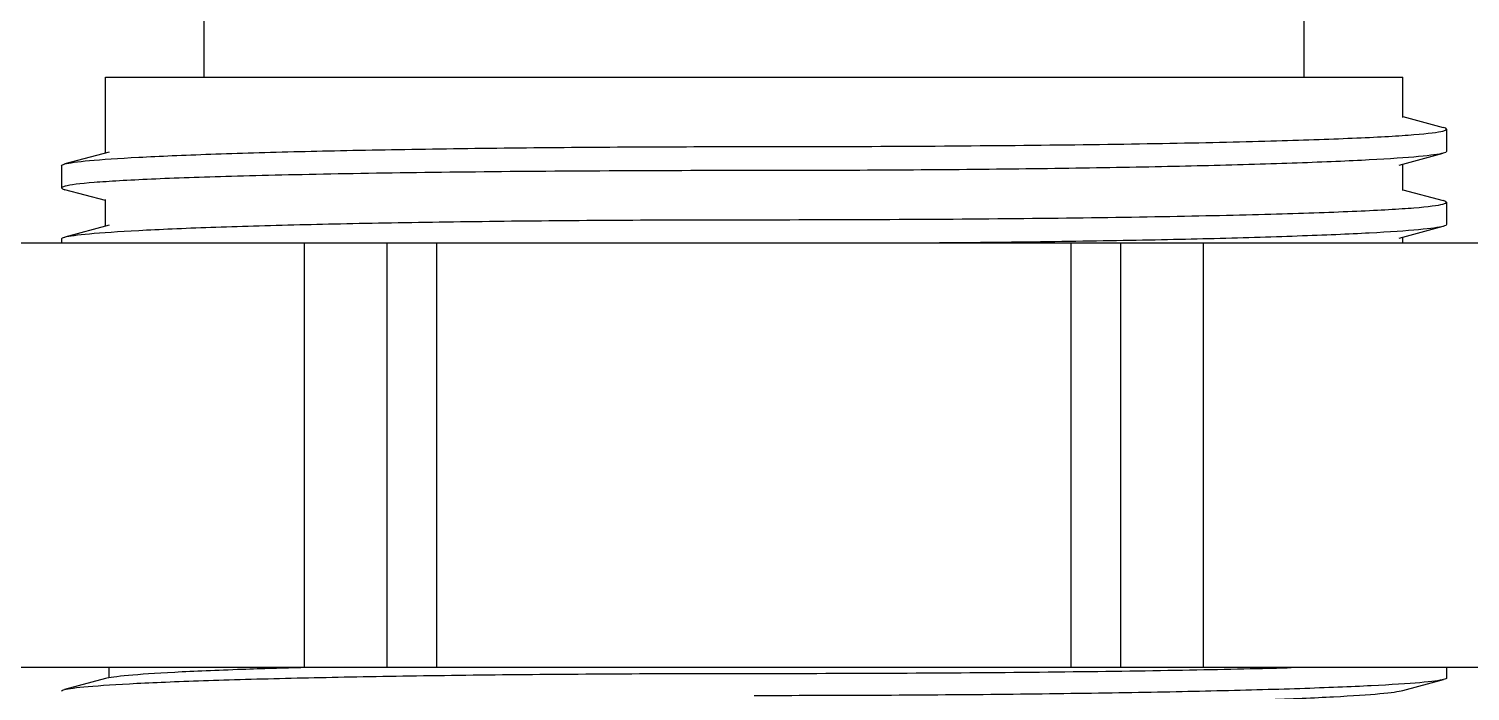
# Model space of a CAD drawing. Header units: inches. Extents: x -2661 to 42767, y -1222 to 9099.
# Drawn here: x 2264.761 to 2268.346, y 1501.872 to 1503.519 of the extents above; entities that cross this region are included whole.
import ezdxf

# ---------------------------------------------------------------- set-up
doc = ezdxf.new("R2010")
doc.units = ezdxf.units.IN
doc.header["$LTSCALE"] = 12
doc.header["$MEASUREMENT"] = 0
doc.layers.get('0').update_dxf_attribs({"linetype": 'CONTINUOUS'})
doc.layers.add('S-ARCH', color=1, linetype='CONTINUOUS')

# ---------------------------------------------------------------- blocks, each defined once
blk = doc.blocks.new('LCC1 LOWER FOOT')
at = {"color": 252, "extrusion": (0, 1, 0)}
for p, q in [((24052.6979, -128925.6167), (24052.6979, -128925.3624)), ((24049.9616, -128925.6167), (24049.9616, -128925.4495))]:
    blk.add_line(p, q, dxfattribs=at)
at = {"color": 252, "extrusion": (-3.01899e-48, 1, 2.22045e-16)}
for p, q in [((24049.7253, -128927.1101), (24049.7253, -128927.0846)), ((24050.4173, -128927.0846), (24050.2115, -128927.0846)), ((24050.5408, -128927.0846), (24050.4173, -128927.0846)), ((24052.1187, -128927.0846), (24050.5408, -128927.0846)), ((24052.2423, -128927.0846), (24052.1187, -128927.0846)), ((24052.448, -128927.0846), (24052.2423, -128927.0846)), ((24053.0525, -128927.0846), (24053.0525, -128927.1104)), ((24049.716, -128927.1121), (24049.6143, -128927.1394)), ((24052.9435, -128927.1415), (24053.0453, -128927.1143))]:
    blk.add_line(p, q, dxfattribs=at)
at = {"color": 252}
for points, knots in [([(24050.2127, -128927.0846), (24050.1577, -128927.086), (24050.1053, -128927.0876), (24049.993, -128927.0916), (24049.9362, -128927.094), (24049.8407, -128927.099), (24049.802, -128927.1016), (24049.7444, -128927.1069), (24049.7256, -128927.1095), (24049.716, -128927.1121)], [-4.391227, -4.391227, -4.391227, -4.391227, -4.126129, -4.126129, -3.778115, -3.778115, -3.4301, -3.4301, -3.082086, -3.082086, -3.082086, -3.082086]), ([(24051.3298, -128927.0991), (24051.4473, -128927.0991), (24051.5685, -128927.0988), (24051.8084, -128927.0976), (24051.9271, -128927.0968), (24052.1532, -128927.0945), (24052.2607, -128927.093), (24052.4574, -128927.0897), (24052.5465, -128927.0878), (24052.6384, -128927.0854), (24052.6525, -128927.085), (24052.6663, -128927.0846)], [-6.150234, -6.150234, -6.150234, -6.150234, -5.732679, -5.732679, -5.315124, -5.315124, -4.897569, -4.897569, -4.480014, -4.480014, -4.402978, -4.402978, -4.402978, -4.402978]), ([(24049.6071, -128927.1432), (24049.6071, -128927.1419), (24049.6095, -128927.1406), (24049.6238, -128927.1368), (24049.6433, -128927.1342), (24049.7034, -128927.1289), (24049.7441, -128927.1263), (24049.8449, -128927.1212), (24049.905, -128927.1188), (24050.0399, -128927.1143), (24050.1146, -128927.1123), (24050.2673, -128927.1087), (24050.35, -128927.1071), (24050.5282, -128927.1043), (24050.6236, -128927.103), (24050.8212, -128927.101), (24050.9235, -128927.1003), (24051.1284, -128927.0993), (24051.2309, -128927.0991), (24051.3298, -128927.0991)], [3.078397, 3.078397, 3.078397, 3.078397, 3.262771, 3.262771, 3.633383, 3.633383, 4.003994, 4.003994, 4.374606, 4.374606, 4.745218, 4.745218, 5.096472, 5.096472, 5.447726, 5.447726, 5.79898, 5.79898, 6.150234, 6.150234, 6.150234, 6.150234]), ([(24053.0524, -128927.1104), (24053.0524, -128927.1117), (24053.05, -128927.113), (24053.0357, -128927.1168), (24053.0163, -128927.1195), (24052.9561, -128927.1247), (24052.9154, -128927.1274), (24052.8146, -128927.1324), (24052.7545, -128927.1348), (24052.6197, -128927.1393), (24052.5449, -128927.1413), (24052.3922, -128927.1449), (24052.3095, -128927.1465), (24052.1313, -128927.1493), (24052.0359, -128927.1506), (24051.8383, -128927.1526), (24051.736, -128927.1533), (24051.5311, -128927.1543), (24051.4286, -128927.1545), (24051.3298, -128927.1545)], [3.078397, 3.078397, 3.078397, 3.078397, 3.262771, 3.262771, 3.633383, 3.633383, 4.003994, 4.003994, 4.374606, 4.374606, 4.745218, 4.745218, 5.096472, 5.096472, 5.447726, 5.447726, 5.79898, 5.79898, 6.150234, 6.150234, 6.150234, 6.150234]), ([(24051.3298, -128927.1817), (24051.4223, -128927.1817), (24051.5182, -128927.1815), (24051.71, -128927.1805), (24051.8058, -128927.1797), (24051.9909, -128927.1777), (24052.0803, -128927.1765), (24052.2473, -128927.1737), (24052.3249, -128927.1721), (24052.4685, -128927.1686), (24052.5391, -128927.1665), (24052.6665, -128927.162), (24052.7233, -128927.1596), (24052.8188, -128927.1546), (24052.8576, -128927.152), (24052.9151, -128927.1467), (24052.9339, -128927.1441), (24052.9435, -128927.1415)], [5.788784, 5.788784, 5.788784, 5.788784, 6.117444, 6.117444, 6.446105, 6.446105, 6.774765, 6.774765, 7.103425, 7.103425, 7.451439, 7.451439, 7.799454, 7.799454, 8.147468, 8.147468, 8.495482, 8.495482, 8.495482, 8.495482])]:
    blk.add_open_spline(points, degree=3, knots=knots, dxfattribs=at)
at = {"layer": 'S-ARCH', "extrusion": (0, 1, 0)}
for p, q in [((24049.7161, -128925.6167), (24052.9434, -128925.6167)), ((24049.7161, -128925.8053), (24049.7161, -128925.6167)), ((24052.9434, -128925.7168), (24052.9434, -128925.6167)), ((24052.9434, -128925.7144), (24053.0441, -128925.7414)), ((24053.0525, -128925.7459), (24053.0525, -128925.8012)), ((24049.7251, -128925.803), (24049.6154, -128925.8323)), ((24052.9344, -128925.835), (24053.0441, -128925.8056)), ((24052.9434, -128925.8986), (24052.9434, -128925.8326)), ((24049.607, -128925.8368), (24049.607, -128925.8921)), ((24049.7161, -128925.9235), (24049.6154, -128925.8965)), ((24052.9434, -128925.8963), (24053.0441, -128925.9232)), ((24049.7161, -128925.9872), (24049.7161, -128925.9211)), ((24053.0525, -128925.9277), (24053.0525, -128925.983)), ((24049.7251, -128925.9848), (24049.6154, -128926.0142)), ((24052.9344, -128926.0168), (24053.0441, -128925.9874)), ((24052.9434, -128926.029), (24052.9434, -128926.0144)), ((24049.607, -128926.0186), (24049.607, -128926.029))]:
    blk.add_line(p, q, dxfattribs=at)
at = {"layer": 'S-ARCH', "extrusion": (-3.01899e-48, 1, 2.22045e-16)}
for p, q in [((24050.2115, -128926.029), (24049.4466, -128926.029)), ((24050.2115, -128927.0846), (24050.2115, -128926.029)), ((24050.4173, -128926.029), (24050.2115, -128926.029)), ((24050.4173, -128927.0846), (24050.4173, -128926.029)), ((24050.5408, -128926.029), (24050.4173, -128926.029)), ((24050.5408, -128927.0846), (24050.5408, -128926.029)), ((24052.1187, -128926.029), (24050.5408, -128926.029)), ((24052.1187, -128927.0846), (24052.1187, -128926.029)), ((24052.2423, -128926.029), (24052.1187, -128926.029)), ((24052.2423, -128927.0846), (24052.2423, -128926.029)), ((24052.448, -128926.029), (24052.2423, -128926.029)), ((24052.448, -128927.0846), (24052.448, -128926.029)), ((24053.2129, -128926.029), (24052.448, -128926.029)), ((24050.2115, -128927.0846), (24049.4473, -128927.0846)), ((24053.2122, -128927.0846), (24052.448, -128927.0846))]:
    blk.add_line(p, q, dxfattribs=at)
at = {"layer": 'S-ARCH'}
for points, knots in [([(24051.3298, -128925.7891), (24051.448, -128925.7891), (24051.5699, -128925.7888), (24051.8112, -128925.7876), (24051.9305, -128925.7866), (24052.1576, -128925.7841), (24052.2655, -128925.7826), (24052.4628, -128925.779), (24052.5521, -128925.7769), (24052.7034, -128925.7726), (24052.7711, -128925.7702), (24052.8869, -128925.7651), (24052.935, -128925.7623), (24053.0073, -128925.7565), (24053.0315, -128925.7535), (24053.0555, -128925.7474), (24053.0552, -128925.7444), (24053.0441, -128925.7414)], [0, 0, 0, 0, 0.390264, 0.390264, 0.780528, 0.780528, 1.170792, 1.170792, 1.561056, 1.561056, 1.931903, 1.931903, 2.302749, 2.302749, 2.673596, 2.673596, 3.044442, 3.044442, 3.044442, 3.044442]), ([(24049.6071, -128925.8368), (24049.6071, -128925.8353), (24049.6099, -128925.8338), (24049.6256, -128925.8296), (24049.6458, -128925.8267), (24049.7072, -128925.8211), (24049.7484, -128925.8183), (24049.8501, -128925.8129), (24049.9105, -128925.8103), (24050.046, -128925.8055), (24050.121, -128925.8033), (24050.2735, -128925.7995), (24050.356, -128925.7978), (24050.5333, -128925.7947), (24050.6281, -128925.7934), (24050.8246, -128925.7912), (24050.9263, -128925.7904), (24051.1298, -128925.7894), (24051.2316, -128925.7891), (24051.3298, -128925.7891)], [-2.853306, -2.853306, -2.853306, -2.853306, -2.669036, -2.669036, -2.32573, -2.32573, -1.982424, -1.982424, -1.639118, -1.639118, -1.295812, -1.295812, -0.971859, -0.971859, -0.647906, -0.647906, -0.323953, -0.323953, 0, 0, 0, 0]), ([(24053.0524, -128925.8012), (24053.0524, -128925.8027), (24053.0496, -128925.8042), (24053.0339, -128925.8084), (24053.0137, -128925.8112), (24052.9524, -128925.8169), (24052.9111, -128925.8197), (24052.8095, -128925.8251), (24052.749, -128925.8277), (24052.6135, -128925.8325), (24052.5385, -128925.8347), (24052.386, -128925.8385), (24052.3036, -128925.8402), (24052.1263, -128925.8433), (24052.0314, -128925.8446), (24051.8349, -128925.8467), (24051.7332, -128925.8475), (24051.5297, -128925.8486), (24051.4279, -128925.8488), (24051.3298, -128925.8488)], [-2.853306, -2.853306, -2.853306, -2.853306, -2.669036, -2.669036, -2.32573, -2.32573, -1.982424, -1.982424, -1.639118, -1.639118, -1.295812, -1.295812, -0.971859, -0.971859, -0.647906, -0.647906, -0.323953, -0.323953, 0, 0, 0, 0]), ([(24051.3298, -128925.8488), (24051.2115, -128925.8488), (24051.0896, -128925.8491), (24050.8483, -128925.8504), (24050.729, -128925.8513), (24050.5019, -128925.8538), (24050.394, -128925.8554), (24050.1967, -128925.859), (24050.1074, -128925.8611), (24049.9561, -128925.8654), (24049.8884, -128925.8677), (24049.7726, -128925.8729), (24049.7245, -128925.8756), (24049.6523, -128925.8814), (24049.628, -128925.8844), (24049.604, -128925.8905), (24049.6043, -128925.8936), (24049.6154, -128925.8965)], [0, 0, 0, 0, 0.390264, 0.390264, 0.780528, 0.780528, 1.170792, 1.170792, 1.561056, 1.561056, 1.931903, 1.931903, 2.302749, 2.302749, 2.673596, 2.673596, 3.044442, 3.044442, 3.044442, 3.044442]), ([(24051.3298, -128925.9709), (24051.448, -128925.9709), (24051.5699, -128925.9706), (24051.8112, -128925.9694), (24051.9305, -128925.9685), (24052.1576, -128925.966), (24052.2655, -128925.9644), (24052.4628, -128925.9608), (24052.5521, -128925.9587), (24052.7034, -128925.9544), (24052.7711, -128925.9521), (24052.8869, -128925.9469), (24052.935, -128925.9442), (24053.0073, -128925.9384), (24053.0315, -128925.9353), (24053.0555, -128925.9293), (24053.0552, -128925.9262), (24053.0441, -128925.9232)], [0, 0, 0, 0, 0.390264, 0.390264, 0.780528, 0.780528, 1.170792, 1.170792, 1.561056, 1.561056, 1.931903, 1.931903, 2.302749, 2.302749, 2.673596, 2.673596, 3.044442, 3.044442, 3.044442, 3.044442]), ([(24049.6071, -128926.0186), (24049.6071, -128926.0171), (24049.6099, -128926.0156), (24049.6256, -128926.0114), (24049.6458, -128926.0086), (24049.7072, -128926.0029), (24049.7484, -128926.0001), (24049.8501, -128925.9947), (24049.9105, -128925.9921), (24050.046, -128925.9873), (24050.121, -128925.9851), (24050.2735, -128925.9813), (24050.356, -128925.9796), (24050.5333, -128925.9765), (24050.6281, -128925.9752), (24050.8246, -128925.9731), (24050.9263, -128925.9722), (24051.1298, -128925.9712), (24051.2316, -128925.9709), (24051.3298, -128925.9709)], [-2.853306, -2.853306, -2.853306, -2.853306, -2.669036, -2.669036, -2.32573, -2.32573, -1.982424, -1.982424, -1.639118, -1.639118, -1.295812, -1.295812, -0.971859, -0.971859, -0.647906, -0.647906, -0.323953, -0.323953, 0, 0, 0, 0]), ([(24053.0524, -128925.983), (24053.0524, -128925.9845), (24053.0496, -128925.986), (24053.0339, -128925.9902), (24053.0137, -128925.993), (24052.9524, -128925.9987), (24052.9111, -128926.0015), (24052.8095, -128926.0069), (24052.749, -128926.0095), (24052.6135, -128926.0143), (24052.5385, -128926.0165), (24052.386, -128926.0203), (24052.3036, -128926.022), (24052.1263, -128926.0251), (24052.0314, -128926.0264), (24051.8797, -128926.0281), (24051.8252, -128926.0286), (24051.7703, -128926.029)], [-2.853306, -2.853306, -2.853306, -2.853306, -2.669036, -2.669036, -2.32573, -2.32573, -1.982424, -1.982424, -1.639118, -1.639118, -1.295812, -1.295812, -0.971859, -0.971859, -0.647906, -0.647906, -0.471645, -0.471645, -0.471645, -0.471645])]:
    blk.add_open_spline(points, degree=3, knots=knots, dxfattribs=at)

msp = doc.modelspace()

# ---------------------------------------------------------------- block references
at = {"layer": 'S-ARCH'}
msp.add_blockref('LCC1 LOWER FOOT', (-21784.76506, 130429.01494), dxfattribs=at)

doc.saveas('drawing.dxf')
